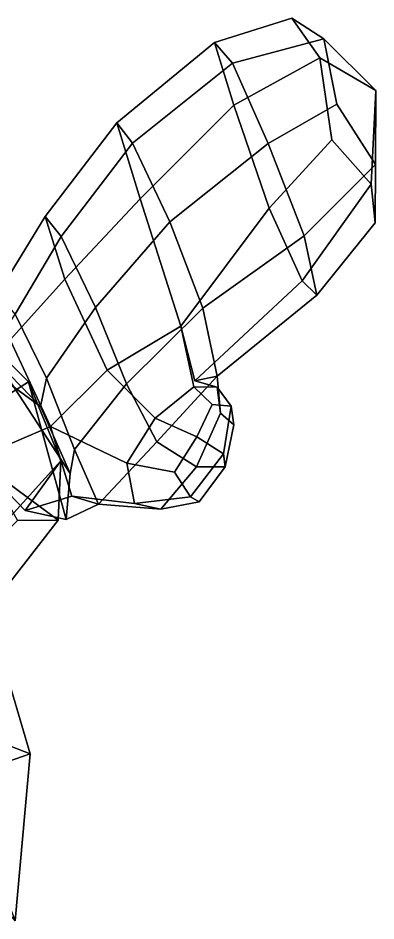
# Model space of a CAD drawing. Extents: x -1.03 to 1.52, y -1.67 to 1.31.
# Drawn here: x 1.009 to 1.521, y 0.018 to 1.307 of the extents above; entities that cross this region are included whole.
import ezdxf

# ---------------------------------------------------------------- set-up
doc = ezdxf.new("R2010")
doc.units = 0
doc.layers.add('RalphMesh', color=7, linetype='CONTINUOUS')

msp = doc.modelspace()

# ---------------------------------------------------------------- linework, layer by layer
at = {"layer": 'RalphMesh'}
for points in [[(1.2902, 1.2723, 2.9248), (1.3177, 1.1831, 2.7818), (1.4406, 1.2503, 2.7398), (1.4004, 1.3073, 2.8577)], [(1.4459, 1.2778, 2.9362), (1.3159, 1.2431, 3.0484), (1.2902, 1.2723, 2.9248), (1.4004, 1.3073, 2.8577)], [(1.4406, 1.2503, 2.7398), (1.5206, 1.2038, 2.8053), (1.4459, 1.2778, 2.9362), (1.4004, 1.3073, 2.8577)], [(1.3668, 1.1283, 3.0871), (1.3159, 1.2431, 3.0484), (1.4459, 1.2778, 2.9362), (1.4648, 1.1845, 2.9982)], [(1.4459, 1.2778, 2.9362), (1.5206, 1.2038, 2.8053), (1.5197, 1.098, 2.9167), (1.4648, 1.1845, 2.9982)], [(1.1837, 1.0493, 2.8681), (1.3177, 1.1831, 2.7818), (1.2902, 1.2723, 2.9248), (1.1504, 1.1575, 2.9979)], [(1.2902, 1.2723, 2.9248), (1.3159, 1.2431, 3.0484), (1.1728, 1.1288, 3.1204), (1.1504, 1.1575, 2.9979)], [(1.1728, 1.1288, 3.1204), (1.3159, 1.2431, 3.0484), (1.3668, 1.1283, 3.0871), (1.2261, 1.0164, 3.1547)], [(1.4406, 1.2503, 2.7398), (1.3177, 1.1831, 2.7818), (1.3679, 1.0356, 2.7028), (1.4578, 1.1332, 2.6812)], [(1.5138, 1.0699, 2.7212), (1.5206, 1.2038, 2.8053), (1.4406, 1.2503, 2.7398), (1.4578, 1.1332, 2.6812)], [(1.5197, 1.098, 2.9167), (1.5206, 1.2038, 2.8053), (1.5138, 1.0699, 2.7212), (1.5196, 1.0146, 2.8207)], [(1.3679, 1.0356, 2.7028), (1.3177, 1.1831, 2.7818), (1.1837, 1.0493, 2.8681), (1.2419, 0.8674, 2.7823)], [(1.5197, 1.098, 2.9167), (1.4179, 0.9961, 2.9979), (1.3668, 1.1283, 3.0871), (1.4648, 1.1845, 2.9982)], [(1.0482, 1.0237, 3.0252), (1.076, 0.9342, 2.909), (1.1837, 1.0493, 2.8681), (1.1504, 1.1575, 2.9979)], [(1.1728, 1.1288, 3.1204), (1.071, 0.9952, 3.1367), (1.0482, 1.0237, 3.0252), (1.1504, 1.1575, 2.9979)], [(1.1201, 0.8939, 3.1734), (1.071, 0.9952, 3.1367), (1.1728, 1.1288, 3.1204), (1.2261, 1.0164, 3.1547)], [(1.3668, 1.1283, 3.0871), (1.4179, 0.9961, 2.9979), (1.2732, 0.893, 3.0483), (1.2261, 1.0164, 3.1547)], [(1.3679, 1.0356, 2.7028), (1.4154, 0.9321, 2.7357), (1.5138, 1.0699, 2.7212), (1.4578, 1.1332, 2.6812)], [(1.4359, 0.9113, 2.8512), (1.4179, 0.9961, 2.9979), (1.5197, 1.098, 2.9167), (1.5196, 1.0146, 2.8207)], [(1.5138, 1.0699, 2.7212), (1.4154, 0.9321, 2.7357), (1.4359, 0.9113, 2.8512), (1.5196, 1.0146, 2.8207)], [(1.1837, 1.0493, 2.8681), (1.076, 0.9342, 2.909), (1.1365, 0.8046, 2.8094), (1.2419, 0.8674, 2.7823)], [(1.2617, 0.789, 2.8112), (1.4154, 0.9321, 2.7357), (1.3679, 1.0356, 2.7028), (1.2419, 0.8674, 2.7823)], [(0.9981, 0.8477, 2.9198), (1.076, 0.9342, 2.909), (1.0482, 1.0237, 3.0252), (0.9807, 0.9139, 3.0266)], [(1.0482, 1.0237, 3.0252), (1.071, 0.9952, 3.1367), (1.0052, 0.8842, 3.1295), (0.9807, 0.9139, 3.0266)], [(1.2732, 0.893, 3.0483), (1.1641, 0.785, 3.0859), (1.1201, 0.8939, 3.1734), (1.2261, 1.0164, 3.1547)], [(1.0052, 0.8842, 3.1295), (1.071, 0.9952, 3.1367), (1.1201, 0.8939, 3.1734), (1.05, 0.7929, 3.172)], [(1.2732, 0.893, 3.0483), (1.4179, 0.9961, 2.9979), (1.4359, 0.9113, 2.8512), (1.2937, 0.7959, 2.878)], [(1.1365, 0.8046, 2.8094), (1.076, 0.9342, 2.909), (0.9981, 0.8477, 2.9198), (1.0557, 0.7237, 2.8348)], [(1.4359, 0.9113, 2.8512), (1.4154, 0.9321, 2.7357), (1.2617, 0.789, 2.8112), (1.2937, 0.7959, 2.878)], [(1.1201, 0.8939, 3.1734), (1.1641, 0.785, 3.0859), (1.09, 0.691, 3.1114), (1.05, 0.7929, 3.172)], [(1.2076, 0.7018, 2.9484), (1.1641, 0.785, 3.0859), (1.2732, 0.893, 3.0483), (1.2937, 0.7959, 2.878)], [(1.0413, 0.7527, 3.1672), (0.969, 0.8268, 3.1301), (1.0052, 0.8842, 3.1295), (1.05, 0.7929, 3.172)], [(1.1365, 0.8046, 2.8094), (1.2053, 0.736, 2.7295), (1.2606, 0.7807, 2.7444), (1.2419, 0.8674, 2.7823)], [(1.2606, 0.7807, 2.7444), (1.294, 0.7799, 2.7774), (1.2617, 0.789, 2.8112), (1.2419, 0.8674, 2.7823)], [(0.8901, 0.7026, 3.3621), (0.7942, 0.8215, 3.2654), (0.9499, 0.8615, 3.1159), (1.0241, 0.7875, 3.1782)], [(0.8881, 0.7757, 2.9175), (0.969, 0.8268, 3.1301), (1.0413, 0.7527, 3.1672), (0.8914, 0.8613, 3.0093)], [(1.0413, 0.7527, 3.1672), (1.0836, 0.6566, 3.1168), (0.9499, 0.8615, 3.1159), (0.8914, 0.8613, 3.0093)], [(0.9499, 0.8615, 3.1159), (1.0836, 0.6566, 3.1168), (1.0782, 0.5913, 3.0176), (1.0241, 0.7875, 3.1782)], [(0.9981, 0.8477, 2.9198), (0.9049, 0.7761, 2.9408), (0.9481, 0.6778, 2.8894), (1.0557, 0.7237, 2.8348)], [(1.1648, 0.6714, 2.7454), (1.2053, 0.736, 2.7295), (1.1365, 0.8046, 2.8094), (1.0557, 0.7237, 2.8348)], [(1.0704, 0.675, 3.1507), (0.9489, 0.5411, 3.312), (0.8901, 0.7026, 3.3621), (1.0241, 0.7875, 3.1782)], [(1.0782, 0.5913, 3.0176), (1.0195, 0.6038, 2.9263), (1.0704, 0.675, 3.1507), (1.0241, 0.7875, 3.1782)], [(1.09, 0.691, 3.1114), (1.0836, 0.6566, 3.1168), (1.0413, 0.7527, 3.1672), (1.05, 0.7929, 3.172)], [(1.2987, 0.7431, 2.8172), (1.2643, 0.6665, 2.8496), (1.2076, 0.7018, 2.9484), (1.2937, 0.7959, 2.878)], [(1.2617, 0.789, 2.8112), (1.294, 0.7799, 2.7774), (1.2987, 0.7431, 2.8172), (1.2937, 0.7959, 2.878)], [(0.9481, 0.6778, 2.8894), (0.9049, 0.7761, 2.9408), (1.0084, 0.5896, 2.9526), (1.0666, 0.5903, 3.0601)], [(1.09, 0.691, 3.1114), (1.1641, 0.785, 3.0859), (1.2076, 0.7018, 2.9484), (1.1243, 0.6129, 2.9782)], [(1.2606, 0.7807, 2.7444), (1.2053, 0.736, 2.7295), (1.2646, 0.7092, 2.6925), (1.2868, 0.7555, 2.7172)], [(1.314, 0.7529, 2.7445), (1.294, 0.7799, 2.7774), (1.2606, 0.7807, 2.7444), (1.2868, 0.7555, 2.7172)], [(1.2987, 0.7431, 2.8172), (1.294, 0.7799, 2.7774), (1.314, 0.7529, 2.7445), (1.3175, 0.7264, 2.7803)], [(1.2646, 0.7092, 2.6925), (1.3028, 0.685, 2.7181), (1.314, 0.7529, 2.7445), (1.2868, 0.7555, 2.7172)], [(1.314, 0.7529, 2.7445), (1.3028, 0.685, 2.7181), (1.3051, 0.6662, 2.7797), (1.3175, 0.7264, 2.7803)], [(1.2646, 0.7092, 2.6925), (1.2053, 0.736, 2.7295), (1.1648, 0.6714, 2.7454), (1.2326, 0.6587, 2.7024)], [(1.3051, 0.6662, 2.7797), (1.2643, 0.6665, 2.8496), (1.2987, 0.7431, 2.8172), (1.3175, 0.7264, 2.7803)], [(0.9481, 0.6778, 2.8894), (1.0195, 0.6038, 2.9263), (1.0861, 0.6246, 2.8828), (1.0557, 0.7237, 2.8348)], [(1.0861, 0.6246, 2.8828), (1.1758, 0.6141, 2.7958), (1.1648, 0.6714, 2.7454), (1.0557, 0.7237, 2.8348)], [(1.2076, 0.7018, 2.9484), (1.2643, 0.6665, 2.8496), (1.2135, 0.6058, 2.8494), (1.1243, 0.6129, 2.9782)], [(1.2556, 0.6233, 2.7288), (1.3028, 0.685, 2.7181), (1.2646, 0.7092, 2.6925), (1.2326, 0.6587, 2.7024)], [(1.0782, 0.5913, 3.0176), (1.0836, 0.6566, 3.1168), (1.09, 0.691, 3.1114), (1.1243, 0.6129, 2.9782)], [(1.3051, 0.6662, 2.7797), (1.3028, 0.685, 2.7181), (1.2556, 0.6233, 2.7288), (1.268, 0.6165, 2.78)], [(0.9424, 0.4307, 3.1598), (0.9489, 0.5411, 3.312), (1.0704, 0.675, 3.1507), (1.0666, 0.5903, 3.0601)], [(1.0704, 0.675, 3.1507), (1.0195, 0.6038, 2.9263), (0.9481, 0.6778, 2.8894), (1.0666, 0.5903, 3.0601)], [(1.1648, 0.6714, 2.7454), (1.1758, 0.6141, 2.7958), (1.2556, 0.6233, 2.7288), (1.2326, 0.6587, 2.7024)], [(1.2135, 0.6058, 2.8494), (1.2643, 0.6665, 2.8496), (1.3051, 0.6662, 2.7797), (1.268, 0.6165, 2.78)], [(1.0861, 0.6246, 2.8828), (1.0195, 0.6038, 2.9263), (1.0782, 0.5913, 3.0176), (1.1243, 0.6129, 2.9782)], [(1.2135, 0.6058, 2.8494), (1.1758, 0.6141, 2.7958), (1.0861, 0.6246, 2.8828), (1.1243, 0.6129, 2.9782)], [(1.2556, 0.6233, 2.7288), (1.1758, 0.6141, 2.7958), (1.2135, 0.6058, 2.8494), (1.268, 0.6165, 2.78)], [(1.0084, 0.5896, 2.9526), (0.8641, 0.4485, 2.9845), (0.9424, 0.4307, 3.1598), (1.0666, 0.5903, 3.0601)], [(0.9772, 0.2754, 3.7933), (1.0267, 0.2563, 4.0774), (0.9546, 0.4991, 4.0809), (0.9294, 0.4562, 3.8526)], [(0.9546, 0.4991, 4.0809), (1.0267, 0.2563, 4.0774), (0.9825, 0.2413, 4.3632), (0.9437, 0.4428, 4.3089)], [(1.0051, 0.0176, 4.0756), (1.0267, 0.2563, 4.0774), (0.9772, 0.2754, 3.7933), (0.979, 0.086, 3.8478)], [(0.9825, 0.2413, 4.3632), (1.0267, 0.2563, 4.0774), (1.0051, 0.0176, 4.0756), (0.9778, 0.0523, 4.3054)]]:
    msp.add_3dface(points, dxfattribs=at)

doc.saveas('drawing.dxf')
